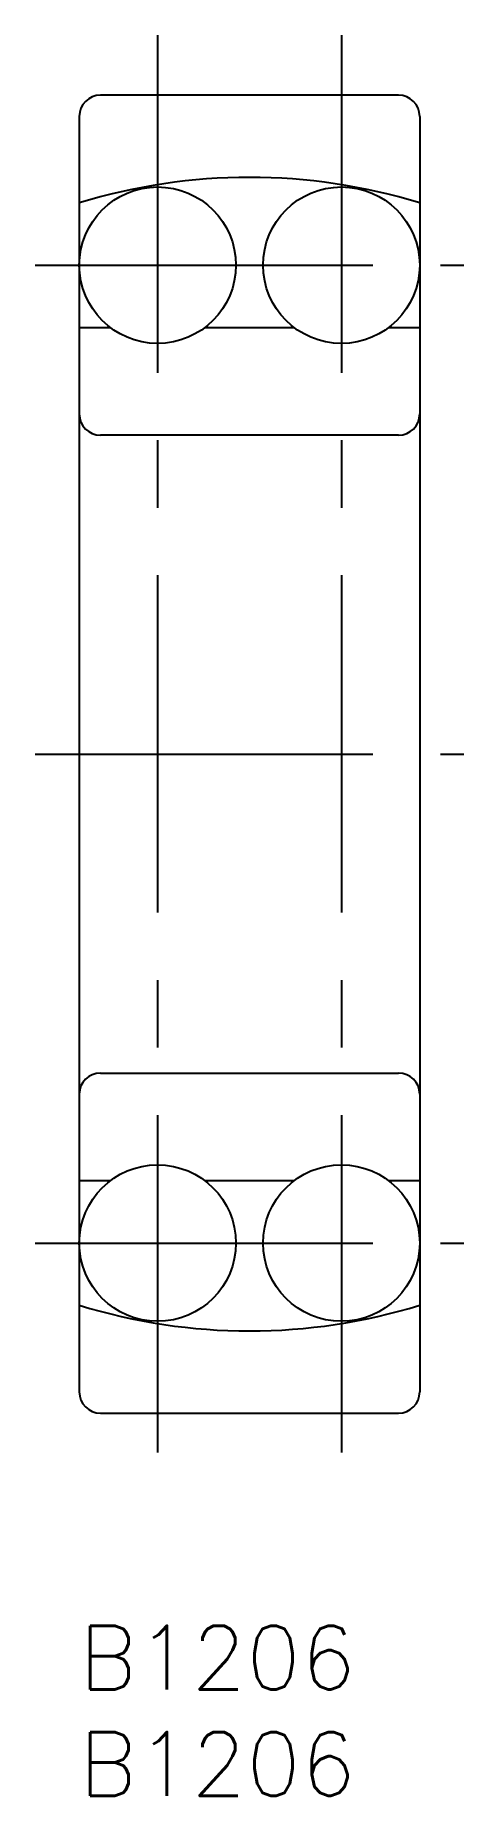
# Model space of a CAD drawing. Extents: x -2.1 to 18.1, y -8 to 74.8.
import ezdxf

# ---------------------------------------------------------------- set-up
doc = ezdxf.new("R2010")
doc.units = 0
doc.header["$LTSCALE"] = 0.5
doc.linetypes.add('CENTER', pattern=[50.8, 31.75, -6.35, 6.35, -6.35])
for name, color, linetype in [('MSM_CENTER', 1, 'CENTER'), ('MSM_CONTINUOUS', 7, 'CONTINUOUS'), ('MSM_PART_NUMBER', 7, 'CONTINUOUS')]:
    doc.layers.add(name, color=color, linetype=linetype)
doc.styles.get("Standard").update_dxf_attribs({"font": 'txt.shx', "height": 3, "bigfont": 'bigfont.shx'})

msp = doc.modelspace()

# ---------------------------------------------------------------- linework, layer by layer
at = {"layer": 'MSM_CENTER'}
for p, q in [((3.68, 74.818), (3.68, 7.182)), ((12.32, 74.818), (12.32, 7.182)), ((-2.072, 64), (18.072, 64)), ((-2.072, 41), (18.072, 41)), ((-2.072, 18), (18.072, 18))]:
    msp.add_line(p, q, dxfattribs=at)
at = {"layer": 'MSM_CONTINUOUS'}
for p, q in [((15, 72), (1, 72)), ((0, 71), (0, 11)), ((16, 71), (16, 11)), ((1.472, 61.056), (0, 61.056)), ((10.112, 61.056), (5.888, 61.056)), ((16, 61.056), (14.528, 61.056)), ((15, 56), (1, 56)), ((1, 26), (15, 26)), ((0, 20.944), (1.472, 20.944)), ((5.888, 20.944), (10.112, 20.944)), ((14.528, 20.944), (16, 20.944)), ((1, 10), (15, 10))]:
    msp.add_line(p, q, dxfattribs=at)
for centre in [(3.68, 64), (12.32, 64), (3.68, 18), (12.32, 18)]:
    msp.add_circle(centre, 3.68, dxfattribs=at)
for centre, radius, start, end in [((1, 71), 1, 90, 180), ((15, 71), 1, 0, 90), ((8, 41), 27.132, 72.85129, 107.14871), ((1, 57), 1, 180, 270), ((15, 57), 1, 270, 0), ((1, 25), 1, 90, 180), ((15, 25), 1, 0, 90), ((8, 41), 27.132, 252.85129, 287.14871), ((1, 11), 1, 180, 270), ((15, 11), 1, 270, 360)]:
    msp.add_arc(centre, radius, start, end, dxfattribs=at)

# ---------------------------------------------------------------- texts
at = {"layer": 'MSM_PART_NUMBER'}
for p in [(0, -3), (0, -8)]:
    msp.add_text('B1206', height=3, dxfattribs=at).set_placement(p)

doc.saveas('drawing.dxf')
